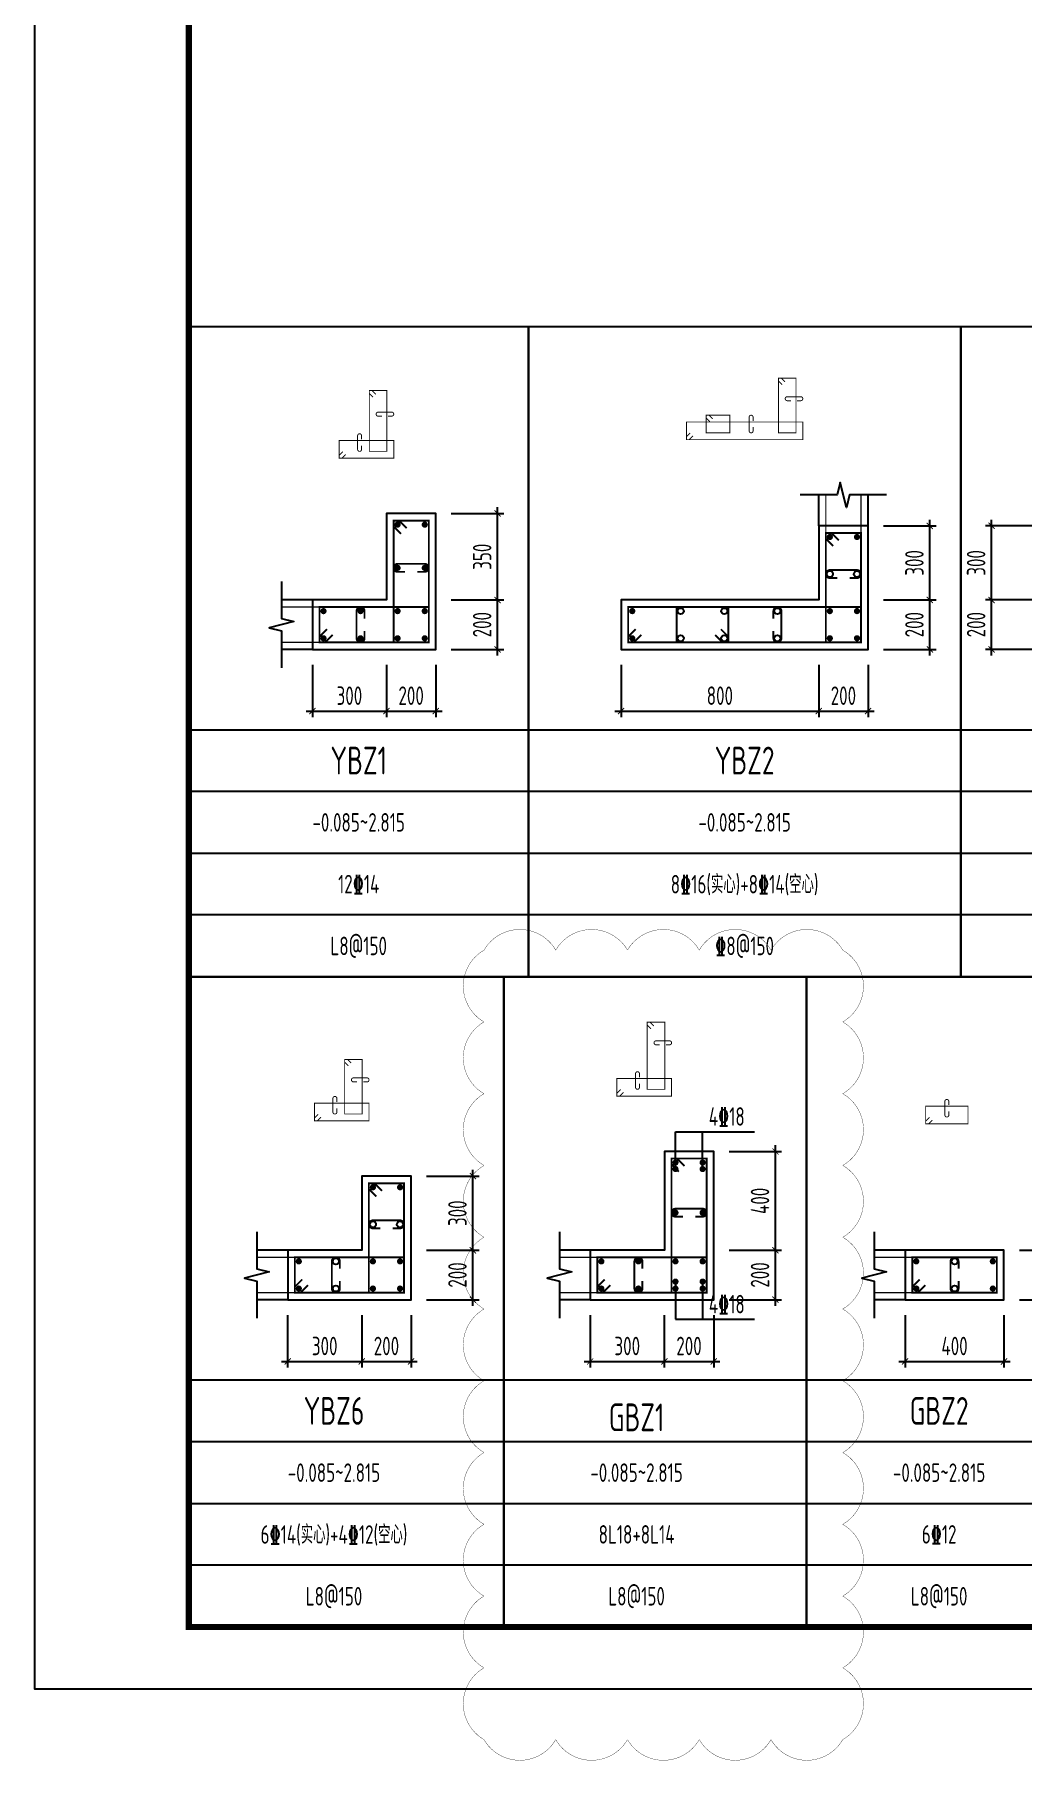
# Model space of a CAD drawing. Extents: x -668857 to 143095, y -247466 to 228182.
# Drawn here: x -341719 to -325719, y 96580 to 124527 of the extents above; entities that cross this region are included whole.
import ezdxf
from ezdxf.enums import TextEntityAlignment as Align

# ---------------------------------------------------------------- set-up
doc = ezdxf.new("R2010")
doc.units = 0
doc.header["$LTSCALE"] = 1000
doc.layers.get('0').update_dxf_attribs({"linetype": 'CONTINUOUS'})
doc.layers.get('DEFPOINTS').update_dxf_attribs({"linetype": 'CONTINUOUS'})
for name, color, linetype in [('-TK', 7, 'CONTINUOUS'), ('COLU_DE_DIM', 3, 'CONTINUOUS'), ('COLU_DE_TH', 7, 'CONTINUOUS'), ('LABEL', 1, 'CONTINUOUS'), ('LINK', 6, 'CONTINUOUS'), ('LINK-INDEX', 6, 'CONTINUOUS'), ('REIN', 6, 'CONTINUOUS'), ('TAB', 7, 'CONTINUOUS'), ('TAB_TEXT', 7, 'CONTINUOUS'), ('TEXT25', 2, 'CONTINUOUS'), ('THIN', 7, 'CONTINUOUS')]:
    doc.layers.add(name, color=color, linetype=linetype)
doc.layers.add('审图修改', color=2, linetype='CONTINUOUS', plot=False)
doc.styles.add('TSSD_DIMENSION', font='Tssdeng.shx', dxfattribs={"width": 0.7, "bigfont": 'tssdchn.shx'})
doc.styles.add('TSSD_REIN', font='tssdeng.shx', dxfattribs={"width": 0.7, "height": 300, "bigfont": 'tssdchn.shx'})
doc.dimstyles.new('TSSD_25_100', dxfattribs={"dimtxt": 300, "dimasz": 100, "dimexe": 100, "dimexo": 250, "dimgap": 100, "dimtad": 1, "dimdec": 0, "dimlfac": 0.25, "dimzin": 0, "dimdsep": 46, "dimtxsty": 'TSSD_DIMENSION', "dimblk": 'ARCHTICK', "dimcen": 0, "dimdle": 100, "dimclrt": 7, "dimadec": 0, "dimazin": 0, "dimtfac": 1, "dimtdec": 0, "dimtix": 1, "dimtmove": 2, "dimatfit": 3, "dimldrblk": 'ARCHTICK', "dimfxl": 0, "dimtolj": 1, "dimtzin": 0, "dimarcsym": 0})

# ---------------------------------------------------------------- blocks, each defined once
blk = doc.blocks.new('_ArchTick')
at = {"color": 0, "linetype": 'ByBlock', "const_width": 0.15}
blk.add_lwpolyline([(-0.5, -0.5), (0.5, 0.5)], dxfattribs=at)
blk = doc.blocks.new('*D1947')
at = {"layer": 'COLU_DE_DIM', "color": 0, "lineweight": -2}
for p, q in [((-337219, 114321), (-337219, 113471)), ((-336019, 114321), (-336019, 113471)), ((-337319, 113571), (-335919, 113571))]:
    blk.add_line(p, q, dxfattribs=at)
at = {"layer": 'DEFPOINTS', "color": 0}
for p in [(-337219, 114571), (-336019, 114571), (-336019, 113571)]:
    blk.add_point(p, dxfattribs=at)
at = {"layer": 'COLU_DE_DIM', "color": 0, "lineweight": -2, "xscale": 100, "yscale": 100, "zscale": 100, "rotation": 180}
blk.add_blockref('_ArchTick', (-337219, 113571), dxfattribs=at)
at = {"layer": 'COLU_DE_DIM', "color": 0, "lineweight": -2, "xscale": 100, "yscale": 100, "zscale": 100}
blk.add_blockref('_ArchTick', (-336019, 113571), dxfattribs=at)
at = {"layer": 'COLU_DE_DIM', "color": 7, "insert": (-336619, 113821), "char_height": 300, "attachment_point": 5, "style": 'TSSD_DIMENSION'}
blk.add_mtext('\\A1;300', dxfattribs=at)
blk = doc.blocks.new('*D1948')
at = {"layer": 'COLU_DE_DIM', "color": 0, "lineweight": -2}
for p, q in [((-336019, 114321), (-336019, 113471)), ((-335219, 114321), (-335219, 113471)), ((-336119, 113571), (-335119, 113571))]:
    blk.add_line(p, q, dxfattribs=at)
at = {"layer": 'DEFPOINTS', "color": 0}
for p in [(-336019, 114571), (-335219, 114571), (-335219, 113571)]:
    blk.add_point(p, dxfattribs=at)
at = {"layer": 'COLU_DE_DIM', "color": 0, "lineweight": -2, "xscale": 100, "yscale": 100, "zscale": 100, "rotation": 180}
blk.add_blockref('_ArchTick', (-336019, 113571), dxfattribs=at)
at = {"layer": 'COLU_DE_DIM', "color": 0, "lineweight": -2, "xscale": 100, "yscale": 100, "zscale": 100}
blk.add_blockref('_ArchTick', (-335219, 113571), dxfattribs=at)
at = {"layer": 'COLU_DE_DIM', "color": 7, "insert": (-335619, 113821), "char_height": 300, "attachment_point": 5, "style": 'TSSD_DIMENSION'}
blk.add_mtext('\\A1;200', dxfattribs=at)
blk = doc.blocks.new('*D1949')
at = {"layer": 'COLU_DE_DIM', "color": 0, "lineweight": -2}
for p, q in [((-334219, 114471), (-334219, 115471)), ((-334969, 115371), (-334119, 115371)), ((-334969, 114571), (-334119, 114571))]:
    blk.add_line(p, q, dxfattribs=at)
at = {"layer": 'DEFPOINTS', "color": 0}
for p in [(-335219, 115371), (-334219, 115371), (-335219, 114571)]:
    blk.add_point(p, dxfattribs=at)
at = {"layer": 'COLU_DE_DIM', "color": 0, "lineweight": -2, "xscale": 100, "yscale": 100, "zscale": 100}
for p, rotation in [((-334219, 115371), 90), ((-334219, 114571), 270)]:
    blk.add_blockref('_ArchTick', p, dxfattribs=dict(at, rotation=rotation))
at = {"layer": 'COLU_DE_DIM', "color": 7, "insert": (-334469, 114971), "char_height": 300, "attachment_point": 5, "rotation": 90, "style": 'TSSD_DIMENSION'}
blk.add_mtext('\\A1;200', dxfattribs=at)
blk = doc.blocks.new('*D1950')
at = {"layer": 'COLU_DE_DIM', "color": 0, "lineweight": -2}
for p, q in [((-334219, 115271), (-334219, 116871)), ((-334969, 116771), (-334119, 116771)), ((-334969, 115371), (-334119, 115371))]:
    blk.add_line(p, q, dxfattribs=at)
at = {"layer": 'DEFPOINTS', "color": 0}
for p in [(-335219, 116771), (-334219, 116771), (-335219, 115371)]:
    blk.add_point(p, dxfattribs=at)
at = {"layer": 'COLU_DE_DIM', "color": 0, "lineweight": -2, "xscale": 100, "yscale": 100, "zscale": 100}
for p, rotation in [((-334219, 116771), 90), ((-334219, 115371), 270)]:
    blk.add_blockref('_ArchTick', p, dxfattribs=dict(at, rotation=rotation))
at = {"layer": 'COLU_DE_DIM', "color": 7, "insert": (-334469, 116071), "char_height": 300, "attachment_point": 5, "rotation": 90, "style": 'TSSD_DIMENSION'}
blk.add_mtext('\\A1;350', dxfattribs=at)
blk = doc.blocks.new('*D1955')
at = {"layer": 'COLU_DE_DIM', "color": 0, "lineweight": -2}
for p, q in [((-337619, 103791), (-337619, 102941)), ((-336419, 103791), (-336419, 102941)), ((-337719, 103041), (-336319, 103041))]:
    blk.add_line(p, q, dxfattribs=at)
at = {"layer": 'DEFPOINTS', "color": 0}
for p in [(-337619, 104041), (-336419, 104041), (-336419, 103041)]:
    blk.add_point(p, dxfattribs=at)
at = {"layer": 'COLU_DE_DIM', "color": 0, "lineweight": -2, "xscale": 100, "yscale": 100, "zscale": 100, "rotation": 180}
blk.add_blockref('_ArchTick', (-337619, 103041), dxfattribs=at)
at = {"layer": 'COLU_DE_DIM', "color": 0, "lineweight": -2, "xscale": 100, "yscale": 100, "zscale": 100}
blk.add_blockref('_ArchTick', (-336419, 103041), dxfattribs=at)
at = {"layer": 'COLU_DE_DIM', "color": 7, "insert": (-337019, 103291), "char_height": 300, "attachment_point": 5, "style": 'TSSD_DIMENSION'}
blk.add_mtext('\\A1;300', dxfattribs=at)
blk = doc.blocks.new('*D1956')
at = {"layer": 'COLU_DE_DIM', "color": 0, "lineweight": -2}
for p, q in [((-336419, 103791), (-336419, 102941)), ((-335619, 103791), (-335619, 102941)), ((-336519, 103041), (-335519, 103041))]:
    blk.add_line(p, q, dxfattribs=at)
at = {"layer": 'DEFPOINTS', "color": 0}
for p in [(-336419, 104041), (-335619, 104041), (-335619, 103041)]:
    blk.add_point(p, dxfattribs=at)
at = {"layer": 'COLU_DE_DIM', "color": 0, "lineweight": -2, "xscale": 100, "yscale": 100, "zscale": 100, "rotation": 180}
blk.add_blockref('_ArchTick', (-336419, 103041), dxfattribs=at)
at = {"layer": 'COLU_DE_DIM', "color": 0, "lineweight": -2, "xscale": 100, "yscale": 100, "zscale": 100}
blk.add_blockref('_ArchTick', (-335619, 103041), dxfattribs=at)
at = {"layer": 'COLU_DE_DIM', "color": 7, "insert": (-336019, 103291), "char_height": 300, "attachment_point": 5, "style": 'TSSD_DIMENSION'}
blk.add_mtext('\\A1;200', dxfattribs=at)
blk = doc.blocks.new('*D1957')
at = {"layer": 'COLU_DE_DIM', "color": 0, "lineweight": -2}
for p, q in [((-335369, 104841), (-334519, 104841)), ((-334619, 103941), (-334619, 104941)), ((-335369, 104041), (-334519, 104041))]:
    blk.add_line(p, q, dxfattribs=at)
at = {"layer": 'DEFPOINTS', "color": 0}
for p in [(-335619, 104841), (-334619, 104841), (-335619, 104041)]:
    blk.add_point(p, dxfattribs=at)
at = {"layer": 'COLU_DE_DIM', "color": 0, "lineweight": -2, "xscale": 100, "yscale": 100, "zscale": 100}
for p, rotation in [((-334619, 104841), 90), ((-334619, 104041), 270)]:
    blk.add_blockref('_ArchTick', p, dxfattribs=dict(at, rotation=rotation))
at = {"layer": 'COLU_DE_DIM', "color": 7, "insert": (-334869, 104441), "char_height": 300, "attachment_point": 5, "rotation": 90, "style": 'TSSD_DIMENSION'}
blk.add_mtext('\\A1;200', dxfattribs=at)
blk = doc.blocks.new('*D1958')
at = {"layer": 'COLU_DE_DIM', "color": 0, "lineweight": -2}
for p, q in [((-335369, 106041), (-334519, 106041)), ((-334619, 104741), (-334619, 106141)), ((-335369, 104841), (-334519, 104841))]:
    blk.add_line(p, q, dxfattribs=at)
at = {"layer": 'DEFPOINTS', "color": 0}
for p in [(-335619, 106041), (-334619, 106041), (-335619, 104841)]:
    blk.add_point(p, dxfattribs=at)
at = {"layer": 'COLU_DE_DIM', "color": 0, "lineweight": -2, "xscale": 100, "yscale": 100, "zscale": 100}
for p, rotation in [((-334619, 106041), 90), ((-334619, 104841), 270)]:
    blk.add_blockref('_ArchTick', p, dxfattribs=dict(at, rotation=rotation))
at = {"layer": 'COLU_DE_DIM', "color": 7, "insert": (-334869, 105441), "char_height": 300, "attachment_point": 5, "rotation": 90, "style": 'TSSD_DIMENSION'}
blk.add_mtext('\\A1;300', dxfattribs=at)
blk = doc.blocks.new('*D1935')
at = {"layer": 'COLU_DE_DIM', "color": 0, "lineweight": -2}
for p, q in [((-332219, 114321), (-332219, 113471)), ((-329019, 114321), (-329019, 113471)), ((-332319, 113571), (-328919, 113571))]:
    blk.add_line(p, q, dxfattribs=at)
at = {"layer": 'DEFPOINTS', "color": 0}
for p in [(-332219, 114571), (-329019, 114571), (-329019, 113571)]:
    blk.add_point(p, dxfattribs=at)
at = {"layer": 'COLU_DE_DIM', "color": 0, "lineweight": -2, "xscale": 100, "yscale": 100, "zscale": 100, "rotation": 180}
blk.add_blockref('_ArchTick', (-332219, 113571), dxfattribs=at)
at = {"layer": 'COLU_DE_DIM', "color": 0, "lineweight": -2, "xscale": 100, "yscale": 100, "zscale": 100}
blk.add_blockref('_ArchTick', (-329019, 113571), dxfattribs=at)
at = {"layer": 'COLU_DE_DIM', "color": 7, "insert": (-330619, 113821), "char_height": 300, "attachment_point": 5, "style": 'TSSD_DIMENSION'}
blk.add_mtext('\\A1;800', dxfattribs=at)
blk = doc.blocks.new('*D1936')
at = {"layer": 'COLU_DE_DIM', "color": 0, "lineweight": -2}
for p, q in [((-329019, 114321), (-329019, 113471)), ((-328219, 114321), (-328219, 113471)), ((-329119, 113571), (-328119, 113571))]:
    blk.add_line(p, q, dxfattribs=at)
at = {"layer": 'DEFPOINTS', "color": 0}
for p in [(-329019, 114571), (-328219, 114571), (-328219, 113571)]:
    blk.add_point(p, dxfattribs=at)
at = {"layer": 'COLU_DE_DIM', "color": 0, "lineweight": -2, "xscale": 100, "yscale": 100, "zscale": 100, "rotation": 180}
blk.add_blockref('_ArchTick', (-329019, 113571), dxfattribs=at)
at = {"layer": 'COLU_DE_DIM', "color": 0, "lineweight": -2, "xscale": 100, "yscale": 100, "zscale": 100}
blk.add_blockref('_ArchTick', (-328219, 113571), dxfattribs=at)
at = {"layer": 'COLU_DE_DIM', "color": 7, "insert": (-328619, 113821), "char_height": 300, "attachment_point": 5, "style": 'TSSD_DIMENSION'}
blk.add_mtext('\\A1;200', dxfattribs=at)
blk = doc.blocks.new('*D1937')
at = {"layer": 'COLU_DE_DIM', "color": 0, "lineweight": -2}
for p, q in [((-327219, 114471), (-327219, 115471)), ((-327969, 115371), (-327119, 115371)), ((-327969, 114571), (-327119, 114571))]:
    blk.add_line(p, q, dxfattribs=at)
at = {"layer": 'DEFPOINTS', "color": 0}
for p in [(-328219, 115371), (-327219, 115371), (-328219, 114571)]:
    blk.add_point(p, dxfattribs=at)
at = {"layer": 'COLU_DE_DIM', "color": 0, "lineweight": -2, "xscale": 100, "yscale": 100, "zscale": 100}
for p, rotation in [((-327219, 115371), 90), ((-327219, 114571), 270)]:
    blk.add_blockref('_ArchTick', p, dxfattribs=dict(at, rotation=rotation))
at = {"layer": 'COLU_DE_DIM', "color": 7, "insert": (-327469, 114971), "char_height": 300, "attachment_point": 5, "rotation": 90, "style": 'TSSD_DIMENSION'}
blk.add_mtext('\\A1;200', dxfattribs=at)
blk = doc.blocks.new('*D1938')
at = {"layer": 'COLU_DE_DIM', "color": 0, "lineweight": -2}
for p, q in [((-327969, 116571), (-327119, 116571)), ((-327219, 115271), (-327219, 116671)), ((-327969, 115371), (-327119, 115371))]:
    blk.add_line(p, q, dxfattribs=at)
at = {"layer": 'DEFPOINTS', "color": 0}
for p in [(-328219, 116571), (-327219, 116571), (-328219, 115371)]:
    blk.add_point(p, dxfattribs=at)
at = {"layer": 'COLU_DE_DIM', "color": 0, "lineweight": -2, "xscale": 100, "yscale": 100, "zscale": 100}
for p, rotation in [((-327219, 116571), 90), ((-327219, 115371), 270)]:
    blk.add_blockref('_ArchTick', p, dxfattribs=dict(at, rotation=rotation))
at = {"layer": 'COLU_DE_DIM', "color": 7, "insert": (-327469, 115971), "char_height": 300, "attachment_point": 5, "rotation": 90, "style": 'TSSD_DIMENSION'}
blk.add_mtext('\\A1;300', dxfattribs=at)
blk = doc.blocks.new('*D1941')
at = {"layer": 'COLU_DE_DIM', "color": 0, "lineweight": -2}
for p, q in [((-326219, 114471), (-326219, 115471)), ((-325469, 115371), (-326319, 115371)), ((-325469, 114571), (-326319, 114571))]:
    blk.add_line(p, q, dxfattribs=at)
at = {"layer": 'DEFPOINTS', "color": 0}
for p in [(-326219, 115371), (-325219, 115371), (-325219, 114571)]:
    blk.add_point(p, dxfattribs=at)
at = {"layer": 'COLU_DE_DIM', "color": 0, "lineweight": -2, "xscale": 100, "yscale": 100, "zscale": 100}
for p, rotation in [((-326219, 115371), 90), ((-326219, 114571), 270)]:
    blk.add_blockref('_ArchTick', p, dxfattribs=dict(at, rotation=rotation))
at = {"layer": 'COLU_DE_DIM', "color": 7, "insert": (-326469, 114971), "char_height": 300, "attachment_point": 5, "rotation": 90, "style": 'TSSD_DIMENSION'}
blk.add_mtext('\\A1;200', dxfattribs=at)
blk = doc.blocks.new('*D1942')
at = {"layer": 'COLU_DE_DIM', "color": 0, "lineweight": -2}
for p, q in [((-325469, 116571), (-326319, 116571)), ((-326219, 115271), (-326219, 116671)), ((-325469, 115371), (-326319, 115371))]:
    blk.add_line(p, q, dxfattribs=at)
at = {"layer": 'DEFPOINTS', "color": 0}
for p in [(-326219, 116571), (-325219, 116571), (-325219, 115371)]:
    blk.add_point(p, dxfattribs=at)
at = {"layer": 'COLU_DE_DIM', "color": 0, "lineweight": -2, "xscale": 100, "yscale": 100, "zscale": 100}
for p, rotation in [((-326219, 116571), 90), ((-326219, 115371), 270)]:
    blk.add_blockref('_ArchTick', p, dxfattribs=dict(at, rotation=rotation))
at = {"layer": 'COLU_DE_DIM', "color": 7, "insert": (-326469, 115971), "char_height": 300, "attachment_point": 5, "rotation": 90, "style": 'TSSD_DIMENSION'}
blk.add_mtext('\\A1;300', dxfattribs=at)
blk = doc.blocks.new('*D1923')
at = {"layer": 'COLU_DE_DIM', "color": 0, "lineweight": -2}
for p, q in [((-327619, 103791), (-327619, 102941)), ((-326019, 103791), (-326019, 102941)), ((-327719, 103041), (-325919, 103041))]:
    blk.add_line(p, q, dxfattribs=at)
at = {"layer": 'DEFPOINTS', "color": 0}
for p in [(-327619, 104041), (-326019, 104041), (-326019, 103041)]:
    blk.add_point(p, dxfattribs=at)
at = {"layer": 'COLU_DE_DIM', "color": 0, "lineweight": -2, "xscale": 100, "yscale": 100, "zscale": 100, "rotation": 180}
blk.add_blockref('_ArchTick', (-327619, 103041), dxfattribs=at)
at = {"layer": 'COLU_DE_DIM', "color": 0, "lineweight": -2, "xscale": 100, "yscale": 100, "zscale": 100}
blk.add_blockref('_ArchTick', (-326019, 103041), dxfattribs=at)
at = {"layer": 'COLU_DE_DIM', "color": 7, "insert": (-326819, 103291), "char_height": 300, "attachment_point": 5, "style": 'TSSD_DIMENSION'}
blk.add_mtext('\\A1;400', dxfattribs=at)
blk = doc.blocks.new('*D1924')
at = {"layer": 'COLU_DE_DIM', "color": 0, "lineweight": -2}
for p, q in [((-325769, 104841), (-324919, 104841)), ((-325019, 103941), (-325019, 104941)), ((-325769, 104041), (-324919, 104041))]:
    blk.add_line(p, q, dxfattribs=at)
at = {"layer": 'DEFPOINTS', "color": 0}
for p in [(-326019, 104841), (-325019, 104841), (-326019, 104041)]:
    blk.add_point(p, dxfattribs=at)
at = {"layer": 'COLU_DE_DIM', "color": 0, "lineweight": -2, "xscale": 100, "yscale": 100, "zscale": 100}
for p, rotation in [((-325019, 104841), 90), ((-325019, 104041), 270)]:
    blk.add_blockref('_ArchTick', p, dxfattribs=dict(at, rotation=rotation))
at = {"layer": 'COLU_DE_DIM', "color": 7, "insert": (-325269, 104441), "char_height": 300, "attachment_point": 5, "rotation": 90, "style": 'TSSD_DIMENSION'}
blk.add_mtext('\\A1;200', dxfattribs=at)
blk = doc.blocks.new('*D1925')
at = {"layer": 'COLU_DE_DIM', "color": 0, "lineweight": -2}
for p, q in [((-332719, 103791), (-332719, 102941)), ((-331519, 103791), (-331519, 102941)), ((-332819, 103041), (-331419, 103041))]:
    blk.add_line(p, q, dxfattribs=at)
at = {"layer": 'DEFPOINTS', "color": 0}
for p in [(-332719, 104041), (-331519, 104041), (-331519, 103041)]:
    blk.add_point(p, dxfattribs=at)
at = {"layer": 'COLU_DE_DIM', "color": 0, "lineweight": -2, "xscale": 100, "yscale": 100, "zscale": 100, "rotation": 180}
blk.add_blockref('_ArchTick', (-332719, 103041), dxfattribs=at)
at = {"layer": 'COLU_DE_DIM', "color": 0, "lineweight": -2, "xscale": 100, "yscale": 100, "zscale": 100}
blk.add_blockref('_ArchTick', (-331519, 103041), dxfattribs=at)
at = {"layer": 'COLU_DE_DIM', "color": 7, "insert": (-332119, 103291), "char_height": 300, "attachment_point": 5, "style": 'TSSD_DIMENSION'}
blk.add_mtext('\\A1;300', dxfattribs=at)
blk = doc.blocks.new('*D1926')
at = {"layer": 'COLU_DE_DIM', "color": 0, "lineweight": -2}
for p, q in [((-331519, 103791), (-331519, 102941)), ((-330719, 103791), (-330719, 102941)), ((-331619, 103041), (-330619, 103041))]:
    blk.add_line(p, q, dxfattribs=at)
at = {"layer": 'DEFPOINTS', "color": 0}
for p in [(-331519, 104041), (-330719, 104041), (-330719, 103041)]:
    blk.add_point(p, dxfattribs=at)
at = {"layer": 'COLU_DE_DIM', "color": 0, "lineweight": -2, "xscale": 100, "yscale": 100, "zscale": 100, "rotation": 180}
blk.add_blockref('_ArchTick', (-331519, 103041), dxfattribs=at)
at = {"layer": 'COLU_DE_DIM', "color": 0, "lineweight": -2, "xscale": 100, "yscale": 100, "zscale": 100}
blk.add_blockref('_ArchTick', (-330719, 103041), dxfattribs=at)
at = {"layer": 'COLU_DE_DIM', "color": 7, "insert": (-331119, 103291), "char_height": 300, "attachment_point": 5, "style": 'TSSD_DIMENSION'}
blk.add_mtext('\\A1;200', dxfattribs=at)
blk = doc.blocks.new('*D1927')
at = {"layer": 'COLU_DE_DIM', "color": 0, "lineweight": -2}
for p, q in [((-330469, 104841), (-329619, 104841)), ((-329719, 103941), (-329719, 104941)), ((-330469, 104041), (-329619, 104041))]:
    blk.add_line(p, q, dxfattribs=at)
at = {"layer": 'DEFPOINTS', "color": 0}
for p in [(-330719, 104841), (-329719, 104841), (-330719, 104041)]:
    blk.add_point(p, dxfattribs=at)
at = {"layer": 'COLU_DE_DIM', "color": 0, "lineweight": -2, "xscale": 100, "yscale": 100, "zscale": 100}
for p, rotation in [((-329719, 104841), 90), ((-329719, 104041), 270)]:
    blk.add_blockref('_ArchTick', p, dxfattribs=dict(at, rotation=rotation))
at = {"layer": 'COLU_DE_DIM', "color": 7, "insert": (-329969, 104441), "char_height": 300, "attachment_point": 5, "rotation": 90, "style": 'TSSD_DIMENSION'}
blk.add_mtext('\\A1;200', dxfattribs=at)
blk = doc.blocks.new('*D1928')
at = {"layer": 'COLU_DE_DIM', "color": 0, "lineweight": -2}
for p, q in [((-329719, 104741), (-329719, 106541)), ((-330469, 106441), (-329619, 106441)), ((-330469, 104841), (-329619, 104841))]:
    blk.add_line(p, q, dxfattribs=at)
at = {"layer": 'DEFPOINTS', "color": 0}
for p in [(-330719, 106441), (-329719, 106441), (-330719, 104841)]:
    blk.add_point(p, dxfattribs=at)
at = {"layer": 'COLU_DE_DIM', "color": 0, "lineweight": -2, "xscale": 100, "yscale": 100, "zscale": 100}
for p, rotation in [((-329719, 106441), 90), ((-329719, 104841), 270)]:
    blk.add_blockref('_ArchTick', p, dxfattribs=dict(at, rotation=rotation))
at = {"layer": 'COLU_DE_DIM', "color": 7, "insert": (-329969, 105641), "char_height": 300, "attachment_point": 5, "rotation": 90, "style": 'TSSD_DIMENSION'}
blk.add_mtext('\\A1;400', dxfattribs=at)
blk = doc.blocks.new('A1')
blk.add_lwpolyline([(0, 59400), (0, 0), (84100, 0), (84100, 59400)], close=True)
at = {"const_width": 100}
blk.add_lwpolyline([(2500, 58400), (2500, 1000), (83100, 1000), (83100, 58400)], close=True, dxfattribs=at)

msp = doc.modelspace()

# ---------------------------------------------------------------- linework, layer by layer
at = {"layer": 'COLU_DE_TH'}
for points in [[(-337218.52, 115370.53), (-337218.52, 114570.53), (-335218.52, 114570.53), (-335218.52, 116770.53), (-336018.52, 116770.53), (-336018.52, 115370.53), (-337218.52, 115370.53)], [(-328218.52, 116570.53), (-329018.52, 116570.53), (-329018.52, 115370.53), (-332218.52, 115370.53), (-332218.52, 114570.53), (-328218.52, 114570.53), (-328218.52, 116570.53)], [(-332718.52, 104840.98), (-332718.52, 104040.98), (-330718.52, 104040.98), (-330718.52, 106440.97), (-331518.52, 106440.97), (-331518.52, 104840.98), (-332718.52, 104840.98)], [(-337618.52, 104840.98), (-337618.52, 104040.98), (-335618.52, 104040.98), (-335618.52, 106040.64), (-336418.52, 106040.64), (-336418.52, 104840.98), (-337618.52, 104840.98)], [(-327618.52, 104840.98), (-327618.52, 104040.98), (-326018.52, 104040.98), (-326018.52, 104840.98), (-327618.52, 104840.98)]]:
    msp.add_lwpolyline(points, close=True, dxfattribs=at)
at = {"layer": 'LABEL'}
for p, q in [((-331338.52, 106756.5), (-330058.52, 106756.5)), ((-331338.52, 106156.5), (-331338.52, 106756.5)), ((-330898.52, 106156.5), (-330898.52, 106756.5)), ((-331338.52, 104325.45), (-331338.52, 103725.45)), ((-330898.52, 104325.45), (-330898.52, 103725.45)), ((-331338.52, 103725.45), (-330058.52, 103725.45))]:
    msp.add_line(p, q, dxfattribs=at)
at = {"layer": 'LINK', "const_width": 30}
for points in [[(-335783.52, 116443.6), (-335903.52, 116563.6), (-335903.52, 116655.53), (-335333.52, 116655.53), (-335333.52, 114685.53), (-335903.52, 114685.53), (-335903.52, 116655.53), (-335811.6, 116655.53), (-335691.6, 116535.53)], [(-328783.52, 116243.6), (-328903.52, 116363.6), (-328903.52, 116455.53), (-328333.52, 116455.53), (-328333.52, 114685.53), (-328903.52, 114685.53), (-328903.52, 116455.53), (-328811.6, 116455.53), (-328691.6, 116335.53)], [(-336891.6, 114805.53), (-337011.6, 114685.53), (-337103.52, 114685.53), (-337103.52, 115255.53), (-335333.52, 115255.53), (-335333.52, 114685.53), (-337103.52, 114685.53), (-337103.52, 114777.45), (-336983.52, 114897.45)], [(-331891.6, 114805.53), (-332011.6, 114685.53), (-332103.52, 114685.53), (-332103.52, 115255.53), (-328333.52, 115255.53), (-328333.52, 114685.53), (-332103.52, 114685.53), (-332103.52, 114777.45), (-331983.52, 114897.45)], [(-330603.28, 114897.45), (-330483.28, 114777.45), (-330483.28, 114685.53), (-331319.61, 114685.53), (-331319.61, 115255.53), (-330483.28, 115255.53), (-330483.28, 114685.53), (-330575.2, 114685.53), (-330695.2, 114805.53)], [(-331283.52, 106114.05), (-331403.52, 106234.05), (-331403.52, 106325.97), (-330833.52, 106325.97), (-330833.52, 104155.98), (-331403.52, 104155.98), (-331403.52, 106325.97), (-331311.59, 106325.97), (-331191.59, 106205.97)], [(-336183.52, 105713.71), (-336303.52, 105833.71), (-336303.52, 105925.64), (-335733.52, 105925.64), (-335733.52, 104155.98), (-336303.52, 104155.98), (-336303.52, 105925.64), (-336211.6, 105925.64), (-336091.6, 105805.64)], [(-337291.59, 104275.98), (-337411.59, 104155.98), (-337503.52, 104155.98), (-337503.52, 104725.98), (-335733.52, 104725.98), (-335733.52, 104155.98), (-337503.52, 104155.98), (-337503.52, 104247.9), (-337383.52, 104367.9)], [(-332391.59, 104275.98), (-332511.59, 104155.98), (-332603.52, 104155.98), (-332603.52, 104725.98), (-330833.52, 104725.98), (-330833.52, 104155.98), (-332603.52, 104155.98), (-332603.52, 104247.9), (-332483.52, 104367.9)], [(-327291.59, 104275.98), (-327411.59, 104155.98), (-327503.52, 104155.98), (-327503.52, 104725.98), (-326133.52, 104725.98), (-326133.52, 104155.98), (-327503.52, 104155.98), (-327503.52, 104247.9), (-327383.52, 104367.9)]]:
    msp.add_lwpolyline(points, dxfattribs=at)
for points in [[(-335518.52, 115825.53), (-335398.52, 115825.53, 1), (-335398.52, 115955.53), (-335838.52, 115955.53, 1), (-335838.52, 115825.53), (-335718.52, 115825.53)], [(-328518.52, 115725.53), (-328398.52, 115725.53, 1), (-328398.52, 115855.53), (-328838.52, 115855.53, 1), (-328838.52, 115725.53), (-328718.52, 115725.53)], [(-336373.52, 115070.53), (-336373.52, 115190.53, 1), (-336503.52, 115190.53), (-336503.52, 114750.53, 1), (-336373.52, 114750.53), (-336373.52, 114870.53)], [(-329752.5, 114870.53), (-329752.5, 114750.53, 1), (-329622.5, 114750.53), (-329622.5, 115190.53, 1), (-329752.5, 115190.53), (-329752.5, 115070.53)], [(-331018.52, 105384.66), (-330898.52, 105384.66, 1), (-330898.52, 105514.66), (-331338.52, 105514.66, 1), (-331338.52, 105384.66), (-331218.52, 105384.66)], [(-335918.52, 105195.81), (-335798.52, 105195.81, 1), (-335798.52, 105325.81), (-336238.52, 105325.81, 1), (-336238.52, 105195.81), (-336118.52, 105195.81)], [(-336773.52, 104540.98), (-336773.52, 104660.98, 1), (-336903.52, 104660.98), (-336903.52, 104220.98, 1), (-336773.52, 104220.98), (-336773.52, 104340.98)], [(-331873.52, 104540.98), (-331873.52, 104660.98, 1), (-332003.52, 104660.98), (-332003.52, 104220.98, 1), (-331873.52, 104220.98), (-331873.52, 104340.98)], [(-326753.52, 104540.98), (-326753.52, 104660.98, 1), (-326883.52, 104660.98), (-326883.52, 104220.98, 1), (-326753.52, 104220.98), (-326753.52, 104340.98)]]:
    msp.add_lwpolyline(points, format="xyb", dxfattribs=at)
at = {"layer": 'LINK-INDEX', "const_width": 15}
for points in [[(-329611.02, 118856.08), (-329671.02, 118916.08), (-329671.02, 118962.04), (-329386.02, 118962.04), (-329386.02, 118077.04), (-329671.02, 118077.04), (-329671.02, 118962.04), (-329625.06, 118962.04), (-329565.06, 118902.04)], [(-336236.02, 118656.08), (-336296.02, 118716.08), (-336296.02, 118762.04), (-336011.02, 118762.04), (-336011.02, 117777.04), (-336296.02, 117777.04), (-336296.02, 118762.04), (-336250.06, 118762.04), (-336190.06, 118702.04)], [(-331055.06, 118027.04), (-331115.06, 117967.04), (-331161.02, 117967.04), (-331161.02, 118252.04), (-329276.02, 118252.04), (-329276.02, 117967.04), (-331161.02, 117967.04), (-331161.02, 118013.01), (-331101.02, 118073.01)], [(-330781.02, 118256.08), (-330841.02, 118316.08), (-330841.02, 118362.04), (-330456.02, 118362.04), (-330456.02, 118077.04), (-330841.02, 118077.04), (-330841.02, 118362.04), (-330795.06, 118362.04), (-330735.06, 118302.04)], [(-336680.06, 117727.04), (-336740.06, 117667.04), (-336786.02, 117667.04), (-336786.02, 117952.04), (-335901.02, 117952.04), (-335901.02, 117667.04), (-336786.02, 117667.04), (-336786.02, 117713.01), (-336726.02, 117773.01)], [(-331736.02, 108426.53), (-331796.02, 108486.53), (-331796.02, 108532.49), (-331511.02, 108532.49), (-331511.02, 107447.49), (-331796.02, 107447.49), (-331796.02, 108532.49), (-331750.06, 108532.49), (-331690.06, 108472.49)], [(-336636.02, 107826.02), (-336696.02, 107886.02), (-336696.02, 107931.99), (-336411.02, 107931.99), (-336411.02, 107047.16), (-336696.02, 107047.16), (-336696.02, 107931.99), (-336650.06, 107931.99), (-336590.06, 107871.99)], [(-332180.06, 107397.49), (-332240.06, 107337.49), (-332286.02, 107337.49), (-332286.02, 107622.49), (-331401.02, 107622.49), (-331401.02, 107337.49), (-332286.02, 107337.49), (-332286.02, 107383.45), (-332226.02, 107443.45)], [(-337080.06, 106997.16), (-337140.06, 106937.16), (-337186.02, 106937.16), (-337186.02, 107222.16), (-336301.02, 107222.16), (-336301.02, 106937.16), (-337186.02, 106937.16), (-337186.02, 106983.12), (-337126.02, 107043.12)], [(-327180.06, 106948.48), (-327240.06, 106888.48), (-327286.02, 106888.48), (-327286.02, 107173.48), (-326601.02, 107173.48), (-326601.02, 106888.48), (-327286.02, 106888.48), (-327286.02, 106934.44), (-327226.02, 106994.44)]]:
    msp.add_lwpolyline(points, dxfattribs=at)
for points in [[(-329368.52, 118597.04), (-329308.52, 118597.04, 1), (-329308.52, 118662.04), (-329528.52, 118662.04, 1), (-329528.52, 118597.04), (-329468.52, 118597.04)], [(-335993.52, 118347.04), (-335933.52, 118347.04, 1), (-335933.52, 118412.04), (-336153.52, 118412.04, 1), (-336153.52, 118347.04), (-336093.52, 118347.04)], [(-330081.02, 118269.54), (-330081.02, 118329.54, 1), (-330146.02, 118329.54), (-330146.02, 118109.54, 1), (-330081.02, 118109.54), (-330081.02, 118169.54)], [(-336421.02, 117969.54), (-336421.02, 118029.54, 1), (-336486.02, 118029.54), (-336486.02, 117809.54, 1), (-336421.02, 117809.54), (-336421.02, 117869.54)], [(-331493.52, 108167.57), (-331433.52, 108167.57, 1), (-331433.52, 108232.57), (-331653.52, 108232.57, 1), (-331653.52, 108167.57), (-331593.52, 108167.57)], [(-336393.52, 107567.07), (-336333.52, 107567.07, 1), (-336333.52, 107632.07), (-336553.52, 107632.07, 1), (-336553.52, 107567.07), (-336493.52, 107567.07)], [(-331921.02, 107639.99), (-331921.02, 107699.99, 1), (-331986.02, 107699.99), (-331986.02, 107479.99, 1), (-331921.02, 107479.99), (-331921.02, 107539.99)], [(-336821.02, 107239.66), (-336821.02, 107299.66, 1), (-336886.02, 107299.66), (-336886.02, 107079.66, 1), (-336821.02, 107079.66), (-336821.02, 107139.66)], [(-326911.02, 107190.98), (-326911.02, 107250.98, 1), (-326976.02, 107250.98), (-326976.02, 107030.98, 1), (-326911.02, 107030.98), (-326911.02, 107090.98)]]:
    msp.add_lwpolyline(points, format="xyb", dxfattribs=at)
at = {"layer": 'LINK-INDEX', "color": 1, "const_width": 20}
for points in [[(-328903.52, 116355.53), (-328903.52, 117070.53)], [(-328333.52, 116355.53), (-328333.52, 117070.53)], [(-337003.52, 115255.53), (-337718.52, 115255.53)], [(-337003.52, 114685.53), (-337718.52, 114685.53)], [(-337403.52, 104725.98), (-338118.52, 104725.98)], [(-332503.52, 104725.98), (-333218.52, 104725.98)], [(-327403.52, 104725.98), (-328118.52, 104725.98)], [(-337403.52, 104155.98), (-338118.52, 104155.98)], [(-332503.52, 104155.98), (-333218.52, 104155.98)], [(-327403.52, 104155.98), (-328118.52, 104155.98)]]:
    msp.add_lwpolyline(points, dxfattribs=at)
at = {"layer": 'REIN', "const_width": 50}
for points in [[(-335863.52, 116590.53, 1), (-335813.52, 116590.53, 1), (-335863.52, 116590.53)], [(-335423.52, 116590.53, 1), (-335373.52, 116590.53, 1), (-335423.52, 116590.53)], [(-328863.52, 116390.53, 1), (-328813.52, 116390.53, 1), (-328863.52, 116390.53)], [(-328423.52, 116390.53, 1), (-328373.52, 116390.53, 1), (-328423.52, 116390.53)], [(-335863.52, 115890.53, 1), (-335813.52, 115890.53, 1), (-335863.52, 115890.53)], [(-335423.52, 115890.53, 1), (-335373.52, 115890.53, 1), (-335423.52, 115890.53)], [(-337063.52, 115190.53, 1), (-337013.52, 115190.53, 1), (-337063.52, 115190.53)], [(-336463.52, 115190.53, 1), (-336413.52, 115190.53, 1), (-336463.52, 115190.53)], [(-335863.52, 115190.53, 1), (-335813.52, 115190.53, 1), (-335863.52, 115190.53)], [(-335423.52, 115190.53, 1), (-335373.52, 115190.53, 1), (-335423.52, 115190.53)], [(-332063.52, 115190.53, 1), (-332013.52, 115190.53, 1), (-332063.52, 115190.53)], [(-328863.52, 115190.53, 1), (-328813.52, 115190.53, 1), (-328863.52, 115190.53)], [(-328423.52, 115190.53, 1), (-328373.52, 115190.53, 1), (-328423.52, 115190.53)], [(-337063.52, 114750.53, 1), (-337013.52, 114750.53, 1), (-337063.52, 114750.53)], [(-336463.52, 114750.53, 1), (-336413.52, 114750.53, 1), (-336463.52, 114750.53)], [(-335863.52, 114750.53, 1), (-335813.52, 114750.53, 1), (-335863.52, 114750.53)], [(-335423.52, 114750.53, 1), (-335373.52, 114750.53, 1), (-335423.52, 114750.53)], [(-332063.52, 114750.53, 1), (-332013.52, 114750.53, 1), (-332063.52, 114750.53)], [(-328863.52, 114750.53, 1), (-328813.52, 114750.53, 1), (-328863.52, 114750.53)], [(-328423.52, 114750.53, 1), (-328373.52, 114750.53, 1), (-328423.52, 114750.53)], [(-331363.52, 106260.97, 1), (-331313.52, 106260.97, 1), (-331363.52, 106260.97)], [(-331363.52, 106156.5, 1), (-331313.52, 106156.5, 1), (-331363.52, 106156.5)], [(-330923.52, 106260.97, 1), (-330873.52, 106260.97, 1), (-330923.52, 106260.97)], [(-330923.52, 106156.5, 1), (-330873.52, 106156.5, 1), (-330923.52, 106156.5)], [(-336263.52, 105860.64, 1), (-336213.52, 105860.64, 1), (-336263.52, 105860.64)], [(-335823.52, 105860.64, 1), (-335773.52, 105860.64, 1), (-335823.52, 105860.64)], [(-331363.52, 105449.66, 1), (-331313.52, 105449.66, 1), (-331363.52, 105449.66)], [(-330923.52, 105449.66, 1), (-330873.52, 105449.66, 1), (-330923.52, 105449.66)], [(-337463.52, 104660.98, 1), (-337413.52, 104660.98, 1), (-337463.52, 104660.98)], [(-336263.52, 104660.98, 1), (-336213.52, 104660.98, 1), (-336263.52, 104660.98)], [(-335823.52, 104660.98, 1), (-335773.52, 104660.98, 1), (-335823.52, 104660.98)], [(-332563.52, 104660.98, 1), (-332513.52, 104660.98, 1), (-332563.52, 104660.98)], [(-331963.52, 104660.98, 1), (-331913.52, 104660.98, 1), (-331963.52, 104660.98)], [(-331363.52, 104660.98, 1), (-331313.52, 104660.98, 1), (-331363.52, 104660.98)], [(-330923.52, 104660.98, 1), (-330873.52, 104660.98, 1), (-330923.52, 104660.98)], [(-327463.52, 104660.98, 1), (-327413.52, 104660.98, 1), (-327463.52, 104660.98)], [(-326223.52, 104660.98, 1), (-326173.52, 104660.98, 1), (-326223.52, 104660.98)], [(-337463.52, 104220.98, 1), (-337413.52, 104220.98, 1), (-337463.52, 104220.98)], [(-336263.52, 104220.98, 1), (-336213.52, 104220.98, 1), (-336263.52, 104220.98)], [(-335823.52, 104220.98, 1), (-335773.52, 104220.98, 1), (-335823.52, 104220.98)], [(-332563.52, 104220.98, 1), (-332513.52, 104220.98, 1), (-332563.52, 104220.98)], [(-331963.52, 104220.98, 1), (-331913.52, 104220.98, 1), (-331963.52, 104220.98)], [(-331363.52, 104333.86, 1), (-331313.52, 104333.86, 1), (-331363.52, 104333.86)], [(-331363.52, 104220.98, 1), (-331313.52, 104220.98, 1), (-331363.52, 104220.98)], [(-330923.52, 104333.86, 1), (-330873.52, 104333.86, 1), (-330923.52, 104333.86)], [(-330923.52, 104220.98, 1), (-330873.52, 104220.98, 1), (-330923.52, 104220.98)], [(-327463.52, 104220.98, 1), (-327413.52, 104220.98, 1), (-327463.52, 104220.98)], [(-326223.52, 104220.98, 1), (-326173.52, 104220.98, 1), (-326223.52, 104220.98)]]:
    msp.add_lwpolyline(points, format="xyb", close=True, dxfattribs=at)
at = {"layer": 'REIN'}
for centre in [(-328838.52, 115790.53), (-328398.52, 115790.53), (-331254.61, 115190.53), (-330548.28, 115190.53), (-329687.5, 115190.53), (-331254.61, 114750.53), (-330548.28, 114750.53), (-329687.5, 114750.53), (-336238.52, 105260.81), (-335798.52, 105260.81), (-336838.52, 104660.98), (-326818.52, 104660.98), (-336838.52, 104220.98), (-326818.52, 104220.98)]:
    msp.add_circle(centre, 50, dxfattribs=at)
at = {"layer": 'TAB'}
for points in [[(-339218.52, 119800.08), (-333718.52, 119800.08), (-333718.52, 109270.53), (-339218.52, 109270.53), (-339218.52, 119800.08), (-339218.52, 113270.53), (-333718.52, 113270.53), (-333718.52, 112270.53), (-339218.52, 112270.53), (-339218.52, 111270.53), (-333718.52, 111270.53), (-333718.52, 110270.53), (-339218.52, 110270.53)], [(-333718.52, 119800.08), (-326718.52, 119800.08), (-326718.52, 109270.53), (-333718.52, 109270.53), (-333718.52, 119800.08), (-333718.52, 113270.53), (-326718.52, 113270.53), (-326718.52, 112270.53), (-333718.52, 112270.53), (-333718.52, 111270.53), (-326718.52, 111270.53), (-326718.52, 110270.53), (-333718.52, 110270.53)], [(-326718.52, 119800.08), (-321518.57, 119800.08), (-321518.57, 109270.53), (-326718.52, 109270.53), (-326718.52, 119800.08), (-326718.52, 113270.53), (-321518.57, 113270.53), (-321518.57, 112270.53), (-326718.52, 112270.53), (-326718.52, 111270.53), (-321518.57, 111270.53), (-321518.57, 110270.53), (-326718.52, 110270.53)], [(-339218.52, 109270.53), (-334118.52, 109270.53), (-334118.52, 98740.98), (-339218.52, 98740.98), (-339218.52, 109270.53), (-339218.52, 102740.98), (-334118.52, 102740.98), (-334118.52, 101740.98), (-339218.52, 101740.98), (-339218.52, 100740.98), (-334118.52, 100740.98), (-334118.52, 99740.98), (-339218.52, 99740.98)], [(-334118.52, 109270.53), (-329218.52, 109270.53), (-329218.52, 98740.98), (-334118.52, 98740.98), (-334118.52, 109270.53), (-334118.52, 102740.98), (-329218.52, 102740.98), (-329218.52, 101740.98), (-334118.52, 101740.98), (-334118.52, 100740.98), (-329218.52, 100740.98), (-329218.52, 99740.98), (-334118.52, 99740.98)], [(-329218.52, 109270.53), (-324518.52, 109270.53), (-324518.52, 98740.98), (-329218.52, 98740.98), (-329218.52, 109270.53), (-329218.52, 102740.98), (-324518.52, 102740.98), (-324518.52, 101740.98), (-329218.52, 101740.98), (-329218.52, 100740.98), (-324518.52, 100740.98), (-324518.52, 99740.98), (-329218.52, 99740.98)]]:
    msp.add_lwpolyline(points, dxfattribs=at)
at = {"layer": 'THIN'}
for p, q in [((-329018.52, 116570.53), (-329018.52, 117070.53)), ((-328218.52, 116570.53), (-328218.52, 117070.53)), ((-337218.52, 115370.53), (-337718.52, 115370.53)), ((-337218.52, 114570.53), (-337718.52, 114570.53)), ((-337618.52, 104840.98), (-338118.52, 104840.98)), ((-332718.52, 104840.98), (-333218.52, 104840.98)), ((-327618.52, 104840.98), (-328118.52, 104840.98)), ((-337618.52, 104040.98), (-338118.52, 104040.98)), ((-332718.52, 104040.98), (-333218.52, 104040.98)), ((-327618.52, 104040.98), (-328118.52, 104040.98))]:
    msp.add_line(p, q, dxfattribs=at)
for points in [[(-327918.52, 117070.53), (-328518.52, 117070.53), (-328568.52, 116870.53), (-328668.52, 117270.53), (-328718.52, 117070.53), (-329318.52, 117070.53)], [(-337718.52, 115670.53), (-337718.52, 115070.53), (-337518.52, 115020.53), (-337918.52, 114920.53), (-337718.52, 114870.53), (-337718.52, 114270.53)], [(-338118.52, 105140.98), (-338118.52, 104540.98), (-337918.52, 104490.98), (-338318.52, 104390.98), (-338118.52, 104340.98), (-338118.52, 103740.98)], [(-333218.52, 105140.98), (-333218.52, 104540.98), (-333018.52, 104490.98), (-333418.52, 104390.98), (-333218.52, 104340.98), (-333218.52, 103740.98)], [(-328118.52, 105140.98), (-328118.52, 104540.98), (-327918.52, 104490.98), (-328318.52, 104390.98), (-328118.52, 104340.98), (-328118.52, 103740.98)]]:
    msp.add_lwpolyline(points, dxfattribs=at)
at = {"layer": '审图修改', "color": 2, "const_width": 5}
msp.add_lwpolyline([(-334439.32, 109700.43, -0.57735027), (-333277.25, 109700.43, -0.57735027), (-332115.18, 109700.43, -0.57735027), (-330953.11, 109700.43, -0.57735027), (-329791.04, 109700.43, -0.57735027), (-328628.97, 109700.43, -0.57735027), (-328628.97, 108538.36, -0.57735027), (-328628.97, 107376.29, -0.57735027), (-328628.97, 106214.22, -0.57735027), (-328628.97, 105052.15, -0.57735027), (-328628.97, 103890.08, -0.57735027), (-328628.97, 102728.01, -0.57735027), (-328628.97, 101565.94, -0.57735027), (-328628.97, 100403.87, -0.57735027), (-328628.97, 99241.8, -0.57735027), (-328628.97, 98079.74, -0.57735027), (-328628.97, 96917.67, -0.57735027), (-329791.04, 96917.67, -0.57735027), (-330953.11, 96917.67, -0.57735027), (-332115.18, 96917.67, -0.57735027), (-333277.25, 96917.67, -0.57735027), (-334439.32, 96917.67, -0.57735027), (-334439.32, 98079.74, -0.57735027), (-334439.32, 99241.8, -0.57735027), (-334439.32, 100403.87, -0.57735027), (-334439.32, 101565.94, -0.57735027), (-334439.32, 102728.01, -0.57735027), (-334439.32, 103890.08, -0.57735027), (-334439.32, 105052.15, -0.57735027), (-334439.32, 106214.22, -0.57735027), (-334439.32, 107376.29, -0.57735027), (-334439.32, 108538.36, -0.57735027), (-334439.32, 109700.43, -0.57735027), (-334439.32, 109700.43, -0.57735027)], format="xyb", dxfattribs=at)

# ---------------------------------------------------------------- block references
at = {"layer": '-TK'}
msp.add_blockref('A1', (-341718.52, 97740.98), dxfattribs=at)

# ---------------------------------------------------------------- texts
at = {"layer": 'TAB_TEXT', "style": 'TSSD_REIN', "width": 0.7}
for s, height, p in [('YBZ1', 450, (-336468.52, 112770.53)), ('YBZ2', 450, (-330218.52, 112770.53)), ('-0.085~2.815', 300, (-336468.52, 111770.53)), ('-0.085~2.815', 300, (-330218.52, 111770.53)), ('L8@150', 300, (-336468.52, 109770.53)), ('%%1328@150', 300, (-330218.52, 109770.53)), ('YBZ6', 450, (-336868.52, 102240.98)), ('GBZ1', 450, (-331968.52, 102136.5)), ('GBZ2', 450, (-327068.52, 102240.98)), ('-0.085~2.815', 300, (-336868.52, 101240.98)), ('-0.085~2.815', 300, (-331968.52, 101240.98)), ('-0.085~2.815', 300, (-327068.52, 101240.98)), ('L8@150', 300, (-336868.52, 99240.98)), ('L8@150', 300, (-327068.52, 99240.98))]:
    msp.add_text(s, height=height, dxfattribs=at).set_placement(p, align=Align.MIDDLE)
at = {"layer": 'TAB_TEXT', "color": 1, "style": 'TSSD_REIN', "width": 0.7}
for s, p in [('8%%13216(实心)+8%%13214(空心)', (-330218.52, 110770.53)), ('12%%13214', (-336468.52, 110770.53)), ('6%%13214(实心)+4%%13212(空心)', (-336868.52, 100240.98)), ('8L18+8L14', (-331968.52, 100240.98)), ('6%%13212', (-327068.52, 100240.98)), ('L8@150', (-331968.52, 99240.98))]:
    msp.add_text(s, height=300, dxfattribs=at).set_placement(p, align=Align.MIDDLE)
at = {"layer": 'TEXT25', "color": 1, "style": 'TSSD_REIN', "width": 0.7}
for p in [(-330798.52, 106767.56), (-330798.52, 103728.83)]:
    msp.add_text('4%%13218', height=300, dxfattribs=at).set_placement(p, align=Align.BOTTOM_LEFT)

# ---------------------------------------------------------------- dimensions: what is measured, and where the dimension line sits
at = {"layer": 'COLU_DE_DIM'}
for base, p1, p2, picture, middle in [((-334218.52, 116770.53), (-335218.52, 115370.53), (-335218.52, 116770.53), '*D1950', (-334468.52, 116070.53)), ((-327218.52, 116570.53), (-328218.52, 115370.53), (-328218.52, 116570.53), '*D1938', (-327468.52, 115970.53)), ((-326218.52, 116570.53), (-325218.52, 115370.53), (-325218.52, 116570.53), '*D1942', (-326468.52, 115970.53)), ((-334218.52, 115370.53), (-335218.52, 114570.53), (-335218.52, 115370.53), '*D1949', (-334468.52, 114970.53)), ((-327218.52, 115370.53), (-328218.52, 114570.53), (-328218.52, 115370.53), '*D1937', (-327468.52, 114970.53)), ((-326218.52, 115370.53), (-325218.52, 114570.53), (-325218.52, 115370.53), '*D1941', (-326468.52, 114970.53)), ((-329718.52, 106440.97), (-330718.52, 104840.98), (-330718.52, 106440.97), '*D1928', (-329968.52, 105640.97)), ((-334618.52, 106040.64), (-335618.52, 104840.98), (-335618.52, 106040.64), '*D1958', (-334868.52, 105440.81)), ((-334618.52, 104840.98), (-335618.52, 104040.98), (-335618.52, 104840.98), '*D1957', (-334868.52, 104440.98)), ((-329718.52, 104840.98), (-330718.52, 104040.98), (-330718.52, 104840.98), '*D1927', (-329968.52, 104440.98)), ((-325018.52, 104840.98), (-326018.52, 104040.98), (-326018.52, 104840.98), '*D1924', (-325268.52, 104440.98))]:
    dim = msp.add_linear_dim(base=base, p1=p1, p2=p2, angle=90, dimstyle='TSSD_25_100', dxfattribs=at)
    dim.commit()
    dim.dimension.update_dxf_attribs({"geometry": picture, "text_midpoint": middle})
for base, p1, p2, picture, middle in [((-336018.52, 113570.53), (-337218.52, 114570.53), (-336018.52, 114570.53), '*D1947', (-336618.52, 113820.53)), ((-335218.52, 113570.53), (-336018.52, 114570.53), (-335218.52, 114570.53), '*D1948', (-335618.52, 113820.53)), ((-329018.52, 113570.53), (-332218.52, 114570.53), (-329018.52, 114570.53), '*D1935', (-330618.52, 113820.53)), ((-328218.52, 113570.53), (-329018.52, 114570.53), (-328218.52, 114570.53), '*D1936', (-328618.52, 113820.53)), ((-336418.52, 103040.98), (-337618.52, 104040.98), (-336418.52, 104040.98), '*D1955', (-337018.52, 103290.98)), ((-335618.52, 103040.98), (-336418.52, 104040.98), (-335618.52, 104040.98), '*D1956', (-336018.52, 103290.98)), ((-331518.52, 103040.98), (-332718.52, 104040.98), (-331518.52, 104040.98), '*D1925', (-332118.52, 103290.98)), ((-330718.52, 103040.98), (-331518.52, 104040.98), (-330718.52, 104040.98), '*D1926', (-331118.52, 103290.98)), ((-326018.52, 103040.98), (-327618.52, 104040.98), (-326018.52, 104040.98), '*D1923', (-326818.52, 103290.98))]:
    dim = msp.add_linear_dim(base=base, p1=p1, p2=p2, dimstyle='TSSD_25_100', dxfattribs=at)
    dim.commit()
    dim.dimension.update_dxf_attribs({"geometry": picture, "text_midpoint": middle})

doc.saveas('drawing.dxf')
